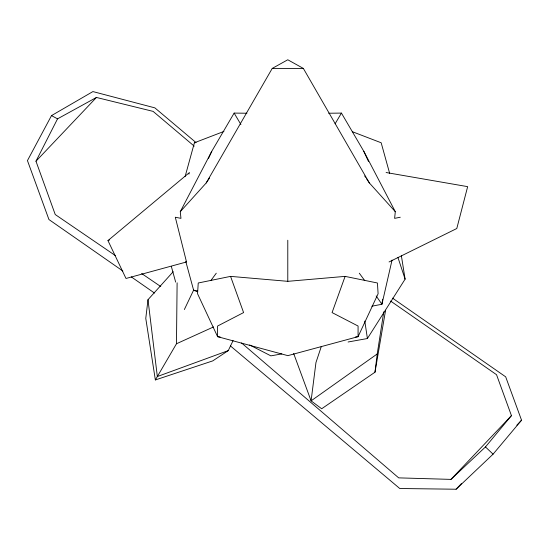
<?xml version="1.0" encoding="UTF-8"?>
<svg xmlns="http://www.w3.org/2000/svg" width="549" height="549" viewBox="0 0 549 549"><rect width="100%" height="100%" fill="white"/><g stroke="black" fill="none" stroke-linecap="round" stroke-linejoin="round"><path stroke-width="0.82" d="M233.099 340.586L228.254 350.619L212.765 360.885L155.36 379.942L176.476 343.756L177.114 282.81M328.666 113.231L341.444 113.094L363.822 151.332L395.301 211.688L394.614 218.358L400.269 217.239M173.182 271.721L147.997 299.706L145.773 318.379L155.36 379.942M293.653 353.481L311.091 400.852L321.68 408.758L374.988 372.208L377.225 353.954L383.772 311.818M382.653 299.191L381.939 304.263L371.851 306.198M374.988 372.208L385.583 310.26M392.034 260.102L381.939 304.263L376.161 295.938M185.13 176.49L194.408 142.774L223.937 131.424M321.357 346.371L315.956 362.539L311.091 400.852L377.225 353.954M188.904 174.108L189.474 172.523L107.961 240.586L125.996 278.473L186.516 261.962L175.309 217.239L180.957 218.358L180.278 211.688L211.749 151.332L234.135 113.094L246.913 113.231M345.101 276.38L332.076 312.58L358.078 326.037L358.072 336.661L287.834 355.642L217.596 336.661L197.565 293.763L198.237 282.996L230.566 276.38L287.834 281.328L345.101 276.38L377.431 282.996L378.103 293.763L358.072 336.661L355.519 336.956M208.531 158.345L211.749 151.332M184.354 309.533L193.756 289.831M115.434 255.628L55.236 214.542L35.973 161.214L57.535 118.852L96.446 97.454L153.089 111.378L194.209 146.137M194.408 142.774L196.082 142.623L154.866 107.865L92.911 91.58L51.503 115.606L27.45 160.596L48.943 219.545L122.832 271M180.278 211.688L206.191 182.975L272.235 68.412L287.786 59.772L303.343 68.412L369.381 182.975L395.301 211.688M335.089 123.8L341.444 113.094M348.1 341.993L367.405 338.527L405.1 279.146L401.36 255.642M206.191 182.975L209.498 178.048M210.85 280.594L216.272 273.203M241.567 342.967L398.691 477.87L450.962 479.387L485.467 446.941L511.442 415.627L496.536 374.699L390.593 301.058M230.491 345.987L399.754 488.507L456.089 489.228L493.077 454.16L521.55 420.211L505.677 376.827L392.528 298.134M35.973 161.214L96.446 97.454M450.962 479.387L511.442 415.627M456.089 489.228L461.393 483.635M516.829 425.187L521.55 420.211M389.063 261.962L456.789 228.521L467.652 186.646L386.105 172.523M176.476 343.756L213.547 326.936M107.961 240.586L109.546 239.968M228.254 350.619L157.337 376.539L147.997 299.706M281.788 353.899L270.877 355.862L249.63 344.95M272.235 68.412L303.343 68.412M220.149 336.956L217.596 336.661L217.589 326.037L243.591 312.58L230.566 276.38M185.761 261.372L193.639 290.27L197.578 290.956M193.639 290.27L197.64 291.766M352.437 131.733L381.171 142.774L389.639 173.333M51.503 115.606L57.535 118.852M141.642 273.519L160.768 286.564M131.273 276.881L154.495 293.056M485.467 446.941L493.077 454.16M359.3 273.203L364.728 280.594M364.66 175.934L365.607 177.348M366.554 178.754L369.381 182.975M234.135 113.094L240.915 124.513M363.822 151.332L368.482 161.461M397.97 257.543L405.1 279.146M171.329 266.395L175.659 282.104M364.797 321.09L367.405 338.527M287.786 240.236L287.786 281.376"/></g></svg>
